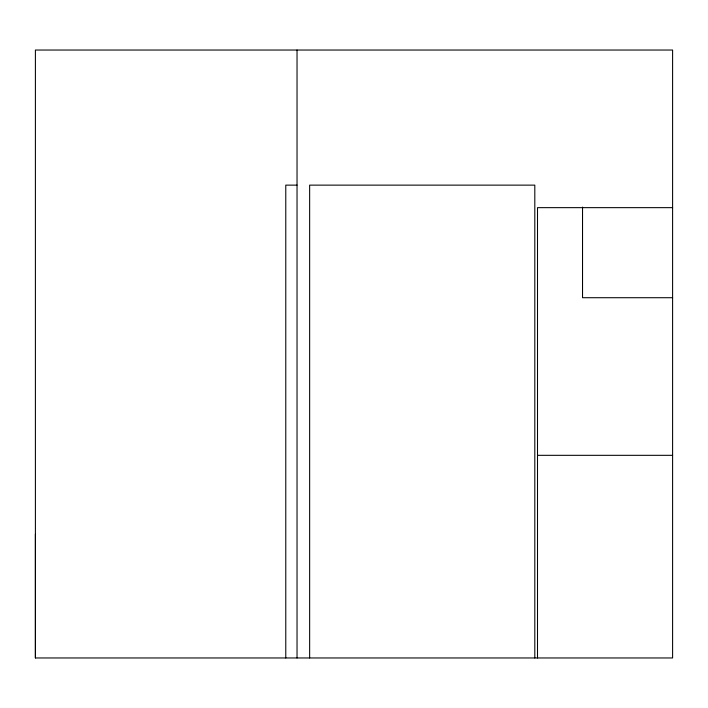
<?xml version="1.0" encoding="UTF-8"?>
<svg xmlns="http://www.w3.org/2000/svg" width="708" height="708" viewBox="0 0 708 708"><rect width="100%" height="100%" fill="white"/><g stroke="black" fill="none" stroke-linecap="round" stroke-linejoin="round"><path stroke-width="1.06" d="M35.4 657.962L35.4 50.038L672.6 50.038L672.6 657.962L35.4 657.962L35.4 534.124M297.033 185.133L285.775 185.133L285.775 657.962M672.6 207.648L537.505 207.648L537.505 657.962M672.6 297.714L582.534 297.714L582.534 207.09M537.505 455.324L672.6 455.324M534.805 657.962L534.805 185.133L309.644 185.133L309.644 657.962M297.033 50.038L297.033 657.962"/></g></svg>
